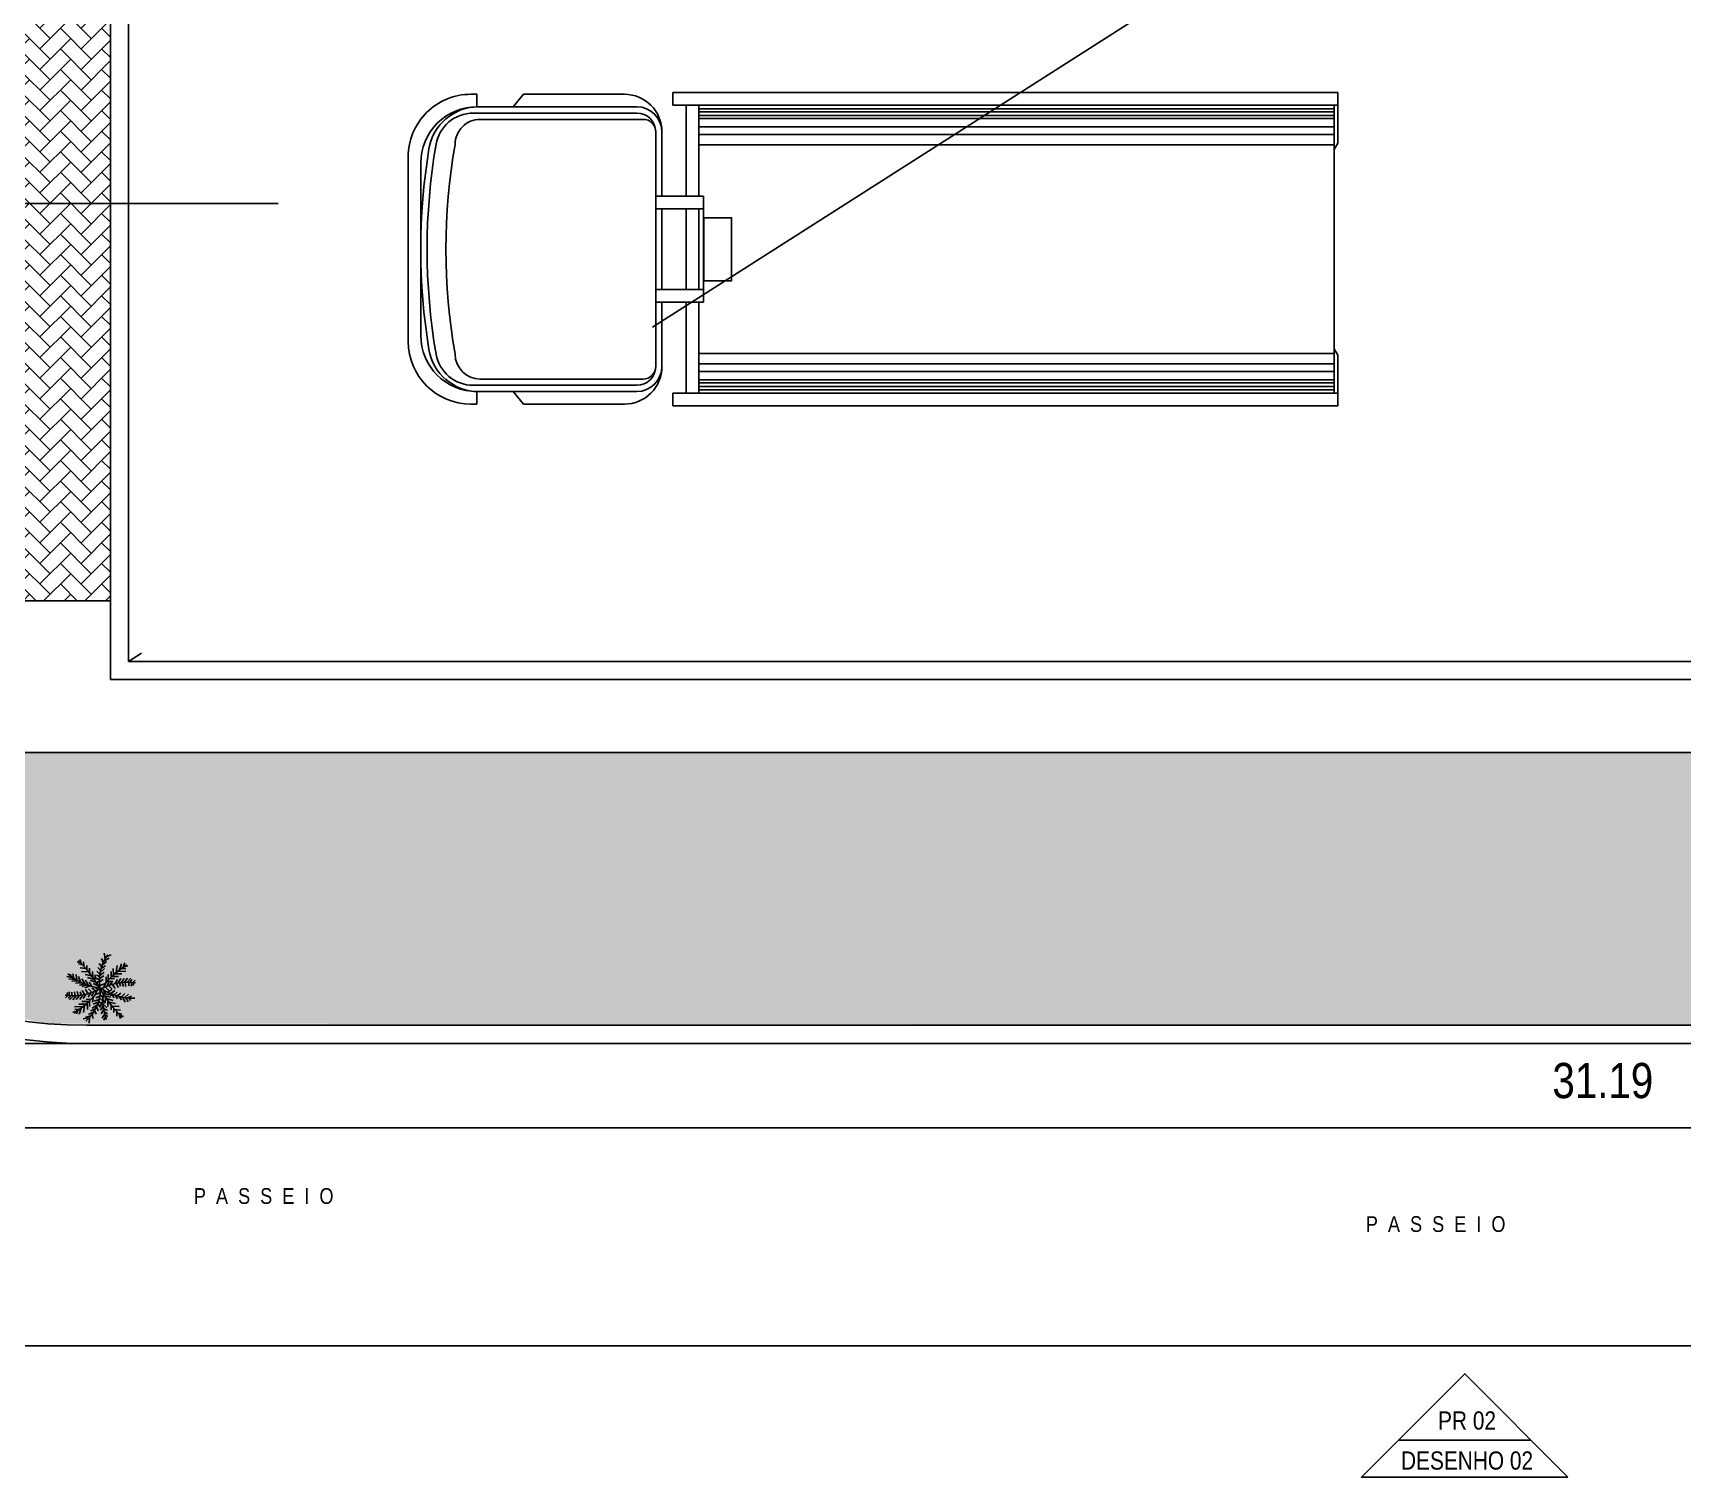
# Model space of a CAD drawing. Header units: millimetres. Extents: x 1170 to 1315, y 90 to 135.
# Drawn here: x 1281.25 to 1288.05, y 119.44 to 125.39 of the extents above; entities that cross this region are included whole.
import ezdxf
from ezdxf.enums import TextEntityAlignment as Align

# ---------------------------------------------------------------- set-up
doc = ezdxf.new("R2010")
doc.units = ezdxf.units.MM
doc.header["$LTSCALE"] = 20
doc.header["$MEASUREMENT"] = 0
doc.linetypes.add('CENTER', pattern=[2, 1.25, -0.25, 0.25, -0.25])
doc.linetypes.add('HIDDEN', pattern=[0.375, 0.25, -0.125])
doc.layers.get('0').update_dxf_attribs({"linetype": 'CONTINUOUS'})
doc.layers.get('DEFPOINTS').update_dxf_attribs({"linetype": 'CONTINUOUS'})
for name, color, linetype in [('COTA', 7, 'CONTINUOUS'), ('DIEN HOA', 111, 'CONTINUOUS'), ('E-hatch', 8, 'CONTINUOUS'), ('E-txt-g', 3, 'CONTINUOUS'), ('Indic_Corte_Vista', 2, 'CONTINUOUS'), ('J-Paredes', 7, 'CONTINUOUS'), ('LAYER7', 4, 'CONTINUOUS'), ('TEXTO', 2, 'CONTINUOUS')]:
    doc.layers.add(name, color=color, linetype=linetype)
for name, color, linetype, lineweight in [('E-Pen-C', 4, 'CONTINUOUS', 15), ('E-Pen-G', 3, 'CONTINUOUS', 30), ('E-Txt-W', 7, 'CONTINUOUS', 20)]:
    doc.layers.add(name, color=color, linetype=linetype, lineweight=lineweight)
doc.styles.add('ESC 1.100', font='ARIALN.TTF', dxfattribs={"height": 0.2})
doc.styles.add('F2', font='ARIALN.TTF')
doc.styles.add('REG60', font='romans.shx', dxfattribs={"width": 0.8, "height": 0.15})
doc.styles.add('REG80', font='romans.shx', dxfattribs={"width": 0.8, "height": 0.2})
doc.dimstyles.new('DIMENSION-1', dxfattribs={"dimtxt": 0.145, "dimasz": 0.07, "dimexe": 1, "dimexo": 0, "dimgap": 0.12, "dimtad": 1, "dimzin": 7, "dimdsep": 46, "dimtxsty": 'F2', "dimblk1": 'TRACO', "dimblk2": 'TRACO', "dimsah": 1, "dimcen": 1, "dimse1": 1, "dimse2": 1, "dimclrd": 4, "dimclre": 256, "dimclrt": 4, "dimadec": 8, "dimazin": 0, "dimtfac": 1, "dimtix": 1, "dimtmove": 2, "dimatfit": 3, "dimldrblk": 'TRACO', "dimfxl": 1, "dimtolj": 1, "dimtzin": 0, "dimarcsym": 0})

# ---------------------------------------------------------------- blocks, each defined once
blk = doc.blocks.new('TXT-AMB75')
at = {"layer": 'E-txt-g', "style": 'REG80', "width": 0.8, "flags": 8}
blk.add_attdef('TXT', text='', height=0.2, dxfattribs=at).set_placement((0.005, 0.296), align=Align.CENTER)
at = {"layer": 'E-Txt-W', "style": 'REG60', "width": 0.8, "flags": 8}
blk.add_attdef('TXT', text='', height=0.15, dxfattribs=at).set_placement((0.005, 0.027), align=Align.CENTER)
blk = doc.blocks.new('TRACO')
at = {"layer": 'E-Pen-C'}
for p, q in [((0, 1), (0, -1)), ((-1, 0), (1, 0))]:
    blk.add_line(p, q, dxfattribs=at)
at = {"layer": 'E-Pen-G'}
blk.add_line((-0.424, -0.424), (0.424, 0.424), dxfattribs=at)
blk = doc.blocks.new('*D471')
at = {"layer": 'COTA', "color": 4, "linetype": 'Continuous', "lineweight": -2}
blk.add_line((1279.9922, 120.8791), (1295.4479, 120.8791), dxfattribs=at)
at = {"layer": 'DEFPOINTS', "color": 0, "linetype": 'Continuous'}
for p in [(1279.9222, 121.2272), (1295.5179, 121.2272), (1295.5179, 120.8791)]:
    blk.add_point(p, dxfattribs=at)
at = {"layer": 'COTA', "color": 4, "linetype": 'Continuous', "lineweight": -2, "xscale": 0.07, "yscale": 0.07, "zscale": 0.07, "rotation": 180}
blk.add_blockref('TRACO', (1279.9222, 120.8791), dxfattribs=at)
at = {"layer": 'COTA', "color": 4, "linetype": 'Continuous', "lineweight": -2, "xscale": 0.07, "yscale": 0.07, "zscale": 0.07}
blk.add_blockref('TRACO', (1295.5179, 120.8791), dxfattribs=at)
at = {"layer": 'COTA', "color": 4, "linetype": 'Continuous', "insert": (1287.72, 121.0732), "char_height": 0.145, "attachment_point": 5, "style": 'F2'}
blk.add_mtext('\\A1;31.19', dxfattribs=at)
blk = doc.blocks.new('A$C43186C71')
at = {"layer": 'DIEN HOA', "color": 8}
for p, q in [((0, 1500), (3184.1, 1500)), ((0, 1500), (0, 1440)), ((0, 1440), (3184.1, 1440)), ((0, 1440), (0, 1257.6)), ((17.8, 1440), (17.8, 60)), ((3060, 1422.8), (17.8, 1422.8)), ((3060, 1440), (3060, 1003.1)), ((3120, 1440), (3120, 1003.1)), ((3184.1, 1500), (3184.1, 1440)), ((3356.1, 1431.8), (4114.6, 1431.8)), ((3416.1, 1491.8), (3899.1, 1491.8)), ((3899.1, 1491.8), (3948, 1431.8)), ((4122.7, 1431.8), (4122.7, 1491.8)), ((4122.7, 1491.8), (4150.7, 1491.8)), ((3060, 1408.1), (17.8, 1408.1)), ((3060, 1389.7), (17.8, 1389.7)), ((3060, 1375), (17.8, 1375)), ((3326.1, 1371.8), (4106.1, 1371.8)), ((3356.1, 1401.8), (4140, 1401.8)), ((3060, 1336.4), (17.8, 1336.4)), ((3060, 1299.7), (17.8, 1299.7)), ((3236.1, 1311.8), (3236.1, 1003.1)), ((3266.1, 1311.8), (3266.1, 188.2)), ((0, 1257.6), (17.8, 1227.6)), ((3060, 1250), (17.8, 1250)), ((4450.7, 1191.8), (4450.7, 308.2)), ((4390.7, 1161.8), (4390.7, 338.2)), ((3036.8, 943.1), (3036.8, 556.9)), ((3060, 943.1), (3060, 556.9)), ((3120, 943.1), (3120, 556.9)), ((3236.1, 943.1), (3236.1, 556.9)), ((3060, 496.9), (3060, 60)), ((3120, 496.9), (3120, 60)), ((3236.1, 496.9), (3236.1, 188.2)), ((0, 242.4), (17.8, 272.4)), ((0, 60), (0, 242.4)), ((3060, 250), (17.8, 250)), ((3060, 200.3), (17.8, 200.3)), ((3060, 163.6), (17.8, 163.6)), ((3060, 125), (17.8, 125)), ((3060, 110.3), (17.8, 110.3)), ((3060, 91.9), (17.8, 91.9)), ((3326.1, 128.2), (4106.1, 128.2)), ((3356.1, 98.2), (4140, 98.2)), ((0, 60), (3184.1, 60)), ((0, 60), (0, 0)), ((0, 60), (3184.1, 60)), ((3060, 77.2), (17.8, 77.2)), ((3184.1, 60), (3184.1, 0)), ((3356.1, 68.2), (4120.7, 68.2)), ((3416.1, 8.2), (3899.1, 8.2)), ((3899.1, 8.2), (3948, 68.2)), ((4122.7, 68.2), (4122.7, 8.2)), ((4122.7, 8.2), (4150.7, 8.2)), ((0, 0), (3184.1, 0)), ((0, 0), (3184.1, 0))]:
    blk.add_line(p, q, dxfattribs=at)
for points in [[(3036.8, 1003.1), (3266.1, 1003.1), (3266.1, 943.1), (3036.8, 943.1)], [(3035.6, 901.1), (2902.6, 901.1), (2902.6, 599.1), (3035.6, 599.1)], [(3036.8, 496.9), (3266.1, 496.9), (3266.1, 556.9), (3036.8, 556.9)]]:
    blk.add_lwpolyline(points, close=True, dxfattribs=at)
for centre, radius, start, end in [((3416.1, 1311.8), 180, 90, 180), ((3356.1, 1311.8), 120, 90, 180), ((4114.6, 1191.8), 240, 9.25058, 90), ((4120.7, 1161.8), 270, 0, 90), ((4150.7, 1191.8), 300, 0, 90), ((3356.1, 1311.8), 90, 90, 180), ((3326.1, 1311.8), 60, 90, 180), ((4106.1, 1251.8), 120, 0, 90), ((4140, 1221.8), 180, 9.77705, 90), ((1402.1, 750), 2868.3, 349.92451, 10.07549), ((1402.1, 750), 2958.3, 350.22295, 9.77705), ((1402.1, 750), 2988.3, 350.74942, 9.25058), ((4120.7, 338.2), 270, 270, 0), ((4106.1, 248.2), 120, 270, 0), ((4114.6, 308.2), 240, 270, 350.74942), ((4140, 278.2), 180, 270, 350.22295), ((4150.7, 308.2), 300, 270, 0), ((3356.1, 188.2), 120, 180, 270), ((3416.1, 188.2), 180, 180, 270), ((3326.1, 188.2), 60, 180, 270), ((3356.1, 188.2), 90, 180, 270)]:
    blk.add_arc(centre, radius, start, end, dxfattribs=at)

msp = doc.modelspace()

# ---------------------------------------------------------------- hatches: boundary and pattern name
at = {"layer": 'E-hatch'}
h = msp.add_hatch(dxfattribs=at)
h.set_pattern_fill('GRASS', color=250, scale=0.1, style=0)
h.paths.add_polyline_path([(1279.7532, 122.4272), (1292.6429, 122.4272), (1292.6429, 121.3022), (1281.3117, 121.3087), (1280.9141, 121.3841), (1280.5581, 121.5316), (1280.319, 121.6838), (1280.1098, 121.8645), (1279.9889, 121.9969), (1279.7859, 122.2936), (1279.7394, 122.3831)])
h.paths.add_polyline_path([(1293.1679, 123.0022), (1293.1679, 122.7272), (1293.0179, 122.7272), (1293.0179, 121.2772), (1293.6598, 121.2828), (1294.0841, 121.3625), (1294.3369, 121.4594), (1294.6175, 121.6192), (1294.8963, 121.8508), (1295.0687, 122.0483), (1295.1734, 122.2003), (1295.2986, 122.4364), (1295.3724, 122.6289), (1295.4298, 122.8484), (1295.4543, 123.0022)])
at = {"layer": 'J-Paredes'}
h = msp.add_hatch(dxfattribs=at)
h.set_pattern_fill('AR-HBONE', color=250, scale=0.015, style=0)
h.paths.add_polyline_path([(1281.5685, 125.5522), (1279.5257, 125.5522), (1278.5797, 125.5522), (1278.9149, 124.6904), (1278.9733, 124.6904), (1278.9185, 124.8226), (1279.0123, 124.6904), (1281.5685, 124.6904)])
h.paths.add_polyline_path([(1278.5529, 125.5522), (1278.5225, 125.5522), (1278.4526, 125.5246), (1278.7819, 124.6904), (1278.8881, 124.6904)])
h.paths.add_polyline_path([(1278.8881, 124.6904), (1278.7819, 124.6904), (1279.4284, 123.0522), (1281.5685, 123.0522), (1281.5685, 124.6904), (1278.9149, 124.6904), (1279.3774, 123.5011), (1279.3541, 123.492)])

# ---------------------------------------------------------------- linework, layer by layer
at = {"layer": 'COTA', "color": 8, "linetype": 'HIDDEN'}
for p, q in [((1288.0183, 126.8707), (1281.6435, 122.8022)), ((1281.4694, 121.2272), (1279.9222, 121.2272))]:
    msp.add_line(p, q, dxfattribs=at)
at = {"layer": 'COTA', "color": 2, "linetype": 'CENTER'}
msp.add_line((1275.7058, 124.6904), (1282.2598, 124.6904), dxfattribs=at)
at = {"layer": 'Indic_Corte_Vista', "color": 250}
for p, q in [((1281.5685, 123.0522), (1279.4301, 123.0522)), ((1279.7185, 122.4272), (1292.6429, 122.4272)), ((1280.9349, 119.9802), (1293.7679, 119.9802))]:
    msp.add_line(p, q, dxfattribs=at)
at = {"layer": 'Indic_Corte_Vista', "color": 2}
msp.add_line((1281.5685, 122.7272), (1293.0179, 122.7272), dxfattribs=at)
msp.add_lwpolyline([(1292.9429, 130.7957), (1281.6435, 130.7957), (1281.6435, 122.8022), (1292.9429, 122.8022), (1292.9429, 130.7957)], dxfattribs=at)
at = {"layer": 'J-Paredes', "color": 250}
for p, q in [((1281.4437, 121.5615), (1281.4308, 121.5643)), ((1281.4537, 121.5506), (1281.4373, 121.5549)), ((1281.4484, 121.5564), (1281.4432, 121.5738)), ((1281.4669, 121.5356), (1281.4434, 121.5395)), ((1281.4585, 121.5454), (1281.4578, 121.563)), ((1281.4714, 121.5303), (1281.4708, 121.548)), ((1281.4823, 121.5167), (1281.4818, 121.5381)), ((1281.5275, 121.5279), (1281.516, 121.5407)), ((1281.5318, 121.5429), (1281.5226, 121.5568)), ((1281.5295, 121.5355), (1281.5485, 121.5473)), ((1281.5391, 121.5614), (1281.5317, 121.5772)), ((1281.5342, 121.5498), (1281.553, 121.5647)), ((1281.5423, 121.568), (1281.5638, 121.5784)), ((1281.5471, 121.5767), (1281.5432, 121.5987)), ((1281.5524, 121.5851), (1281.5717, 121.5926)), ((1281.5806, 121.5093), (1281.5796, 121.5365)), ((1281.5916, 121.519), (1281.5965, 121.5479)), ((1281.6055, 121.5301), (1281.6135, 121.5558)), ((1281.6137, 121.5362), (1281.632, 121.5359)), ((1281.6211, 121.5414), (1281.6274, 121.5601)), ((1281.626, 121.5448), (1281.6396, 121.5473)), ((1281.4116, 121.4993), (1281.3882, 121.5038)), ((1281.4239, 121.4914), (1281.3976, 121.493)), ((1281.4055, 121.5035), (1281.4035, 121.5132)), ((1281.4347, 121.4852), (1281.4094, 121.4841)), ((1281.4178, 121.4952), (1281.4139, 121.5147)), ((1281.4501, 121.4775), (1281.4247, 121.4758)), ((1281.4304, 121.4876), (1281.4267, 121.5112)), ((1281.4458, 121.4795), (1281.4365, 121.5038)), ((1281.4781, 121.5221), (1281.4495, 121.5242)), ((1281.4643, 121.4714), (1281.4503, 121.4935)), ((1281.4716, 121.4686), (1281.4513, 121.462)), ((1281.4902, 121.5064), (1281.4641, 121.511)), ((1281.4767, 121.4668), (1281.4651, 121.4886)), ((1281.5018, 121.4903), (1281.4735, 121.4993)), ((1281.4916, 121.4621), (1281.4804, 121.4802)), ((1281.5092, 121.4795), (1281.4847, 121.486)), ((1281.496, 121.4986), (1281.4949, 121.5232)), ((1281.519, 121.4643), (1281.4975, 121.4744)), ((1281.5046, 121.4864), (1281.5061, 121.5098)), ((1281.5229, 121.4883), (1281.5076, 121.497)), ((1281.5235, 121.5026), (1281.5117, 121.5089)), ((1281.5246, 121.5125), (1281.5128, 121.5254)), ((1281.5141, 121.472), (1281.5165, 121.4846)), ((1281.523, 121.4948), (1281.5413, 121.5059)), ((1281.523, 121.4815), (1281.5381, 121.4906)), ((1281.5239, 121.5071), (1281.5433, 121.519)), ((1281.5242, 121.4663), (1281.5478, 121.4748)), ((1281.5255, 121.518), (1281.5444, 121.5355)), ((1281.5407, 121.4584), (1281.5481, 121.4755)), ((1281.5509, 121.4788), (1281.5508, 121.5018)), ((1281.5539, 121.4638), (1281.5635, 121.4815)), ((1281.5556, 121.4824), (1281.5763, 121.4836)), ((1281.5598, 121.488), (1281.5597, 121.5111)), ((1281.5647, 121.4938), (1281.5854, 121.495)), ((1281.5675, 121.4685), (1281.5772, 121.4858)), ((1281.5717, 121.5008), (1281.5716, 121.5239)), ((1281.5734, 121.5025), (1281.6024, 121.5029)), ((1281.576, 121.4709), (1281.5877, 121.4532)), ((1281.5863, 121.5144), (1281.6158, 121.5141)), ((1281.5867, 121.4736), (1281.5979, 121.4904)), ((1281.5915, 121.4746), (1281.6014, 121.4575)), ((1281.5975, 121.5239), (1281.6326, 121.5255)), ((1281.5987, 121.4759), (1281.6116, 121.4946)), ((1281.6056, 121.477), (1281.6098, 121.4631)), ((1281.6125, 121.4778), (1281.6255, 121.4954)), ((1281.6176, 121.4783), (1281.6221, 121.4621)), ((1281.6247, 121.4789), (1281.6394, 121.4962)), ((1281.6299, 121.4791), (1281.6325, 121.4626)), ((1281.6369, 121.4793), (1281.6533, 121.4969)), ((1281.6439, 121.4792), (1281.6446, 121.465)), ((1281.6489, 121.4791), (1281.6572, 121.4902)), ((1281.6562, 121.4787), (1281.6534, 121.4638)), ((1281.6611, 121.4782), (1281.6702, 121.4879)), ((1281.665, 121.4779), (1281.662, 121.466)), ((1281.3923, 121.425), (1281.3832, 121.4154)), ((1281.3884, 121.4254), (1281.3914, 121.4372)), ((1281.4045, 121.4242), (1281.3962, 121.4131)), ((1281.3972, 121.4246), (1281.4, 121.4395)), ((1281.4165, 121.424), (1281.4001, 121.4063)), ((1281.4096, 121.424), (1281.4088, 121.4382)), ((1281.4288, 121.4244), (1281.414, 121.4071)), ((1281.4235, 121.4241), (1281.4209, 121.4406)), ((1281.4409, 121.4254), (1281.4279, 121.4078)), ((1281.4358, 121.4249), (1281.4313, 121.4412)), ((1281.4547, 121.4273), (1281.4418, 121.4086)), ((1281.4478, 121.4263), (1281.4436, 121.4401)), ((1281.48, 121.4007), (1281.451, 121.4004)), ((1281.462, 121.4287), (1281.452, 121.4458)), ((1281.4668, 121.4297), (1281.4556, 121.4128)), ((1281.4834, 121.4646), (1281.4627, 121.4565)), ((1281.4774, 121.4323), (1281.4657, 121.45)), ((1281.4887, 121.4094), (1281.468, 121.4083)), ((1281.4859, 121.4348), (1281.4762, 121.4175)), ((1281.4932, 121.4372), (1281.4778, 121.4524)), ((1281.4817, 121.4024), (1281.4818, 121.3794)), ((1281.4995, 121.4394), (1281.49, 121.4217)), ((1281.5077, 121.4427), (1281.4915, 121.4567)), ((1281.4989, 121.4203), (1281.4948, 121.3975)), ((1281.5217, 121.4085), (1281.5015, 121.4014)), ((1281.5241, 121.4559), (1281.5036, 121.4591)), ((1281.5189, 121.4477), (1281.5036, 121.4591)), ((1281.5127, 121.4449), (1281.5053, 121.4278)), ((1281.5261, 121.4358), (1281.5056, 121.4285)), ((1281.5244, 121.4216), (1281.5077, 121.4157)), ((1281.5197, 121.401), (1281.5299, 121.3925)), ((1281.5231, 121.4149), (1281.5363, 121.4033)), ((1281.5252, 121.427), (1281.5409, 121.4158)), ((1281.5393, 121.4312), (1281.5369, 121.4186)), ((1281.5369, 121.4069), (1281.5474, 121.3938)), ((1281.5384, 121.4346), (1281.563, 121.4281)), ((1281.5385, 121.449), (1281.5472, 121.4348)), ((1281.5442, 121.4238), (1281.5687, 121.4173)), ((1281.5462, 121.4599), (1281.5624, 121.4459)), ((1281.5489, 121.4168), (1281.5473, 121.3934)), ((1281.5516, 121.4129), (1281.5799, 121.4039)), ((1281.5572, 121.4388), (1281.5749, 121.4497)), ((1281.5575, 121.4046), (1281.5585, 121.3801)), ((1281.5602, 121.4661), (1281.5756, 121.4508)), ((1281.5631, 121.4356), (1281.5718, 121.4215)), ((1281.5701, 121.4325), (1281.5866, 121.4452)), ((1281.5771, 121.4289), (1281.5825, 121.4155)), ((1281.5846, 121.427), (1281.5963, 121.438)), ((1281.5887, 121.4256), (1281.5974, 121.4114)), ((1281.5967, 121.4231), (1281.6115, 121.4346)), ((1281.6029, 121.4214), (1281.6147, 121.4066)), ((1281.6143, 121.4187), (1281.628, 121.4332)), ((1281.6189, 121.4178), (1281.6294, 121.3977)), ((1281.6275, 121.4164), (1281.6432, 121.4297)), ((1281.632, 121.4158), (1281.6417, 121.3989)), ((1281.6408, 121.4148), (1281.6558, 121.422)), ((1281.6463, 121.4144), (1281.651, 121.4047)), ((1281.4274, 121.3585), (1281.4138, 121.3559)), ((1281.4559, 121.3794), (1281.4208, 121.3778)), ((1281.4397, 121.367), (1281.4214, 121.3673)), ((1281.4351, 121.3668), (1281.429, 121.3489)), ((1281.4671, 121.3889), (1281.4377, 121.3892)), ((1281.4479, 121.3731), (1281.4399, 121.3474)), ((1281.4759, 121.3324), (1281.4563, 121.329)), ((1281.4618, 121.3843), (1281.457, 121.3553)), ((1281.4881, 121.3407), (1281.4651, 121.3348)), ((1281.4728, 121.394), (1281.4738, 121.3667)), ((1281.4998, 121.3569), (1281.4784, 121.346)), ((1281.4817, 121.3332), (1281.4812, 121.3108)), ((1281.5073, 121.37), (1281.4862, 121.3622)), ((1281.5147, 121.3864), (1281.4926, 121.373)), ((1281.4927, 121.3465), (1281.4967, 121.3296)), ((1281.5184, 121.3967), (1281.497, 121.3889)), ((1281.5035, 121.3632), (1281.5097, 121.3478)), ((1281.5107, 121.377), (1281.5194, 121.3622)), ((1281.5166, 121.3915), (1281.5256, 121.3765)), ((1281.5372, 121.3981), (1281.5252, 121.3772)), ((1281.5386, 121.3826), (1281.528, 121.3645)), ((1281.541, 121.367), (1281.5306, 121.3489)), ((1281.545, 121.3498), (1281.535, 121.3317)), ((1281.5377, 121.3911), (1281.5536, 121.3746)), ((1281.5401, 121.3719), (1281.556, 121.3625)), ((1281.5484, 121.3381), (1281.5407, 121.3233)), ((1281.543, 121.3578), (1281.5568, 121.3486)), ((1281.5464, 121.3445), (1281.5573, 121.3381)), ((1281.5632, 121.3968), (1281.5893, 121.3922)), ((1281.5711, 121.3865), (1281.5716, 121.3651)), ((1281.5754, 121.3811), (1281.604, 121.3791)), ((1281.582, 121.3729), (1281.5826, 121.3552)), ((1281.5865, 121.3676), (1281.61, 121.3637)), ((1281.5949, 121.3579), (1281.5956, 121.3402)), ((1281.5997, 121.3526), (1281.6161, 121.3483)), ((1281.605, 121.3468), (1281.6102, 121.3294)), ((1281.6098, 121.3418), (1281.6227, 121.3389))]:
    msp.add_line(p, q, dxfattribs=at)
for centre, radius, start, end in [((1281.0075, 121.1455), 0.6028, 30.52648, 44.61658), ((1281.697, 121.488), 0.1742, 142.88899, 192.05355), ((1281.8318, 121.2349), 0.372, 121.74335, 139.71201), ((1281.5656, 121.7264), 0.2744, 230.83381, 256.93811), ((1281.4189, 121.5986), 0.1331, 279.84348, 288.67646), ((1281.6389, 121.2379), 0.2413, 82.14557, 117.69746), ((1281.4145, 121.6653), 0.2413, 262.14557, 297.69746), ((1281.2216, 121.6683), 0.372, 301.74335, 319.71201), ((1281.3525, 121.45), 0.1742, 311.36915, 0.53371), ((1282.0459, 121.7578), 0.6028, 210.52648, 224.61658), ((1281.6624, 121.6508), 0.237, 236.14458, 271.79025), ((1281.7772, 121.4119), 0.2404, 178.39763, 201.01073)]:
    msp.add_arc(centre, radius, start, end, dxfattribs=at)
at = {"layer": 'LAYER7', "color": 2, "linetype": 'Continuous'}
msp.add_line((1281.5685, 130.8707), (1281.5685, 122.7272), dxfattribs=at)
at = {"layer": 'LAYER7', "color": 7, "linetype": 'Continuous'}
for p, q in [((1281.4693, 121.3022), (1292.9429, 121.3022)), ((1281.4693, 121.2272), (1293.0179, 121.2272))]:
    msp.add_line(p, q, dxfattribs=at)
for radius in [2, 1.925]:
    msp.add_arc((1281.4694, 123.2272), radius, 196.60073, 270, dxfattribs=at)
at = {"layer": 'TEXTO', "color": 8}
msp.add_line((1286.8773, 119.592), (1287.4239, 119.592), dxfattribs=at)
at = {"layer": 'TEXTO'}
msp.add_lwpolyline([(1287.5762, 119.4397), (1286.7251, 119.4397), (1287.1506, 119.8653), (1287.5762, 119.4397)], dxfattribs=at)

# ---------------------------------------------------------------- block references
ref = msp.add_blockref('TXT-AMB75', (1282.2175, 120.4629), dxfattribs=dict(xscale=0.3645, yscale=0.3645, zscale=0.3645))
ref.add_attrib('TXT', 'P  A  S  S  E  I  O', dxfattribs={"layer": 'E-txt-g', "color": 2, "height": 0.065, "style": 'F2'}).set_placement((1282.2003, 120.5657), align=Align.CENTER)
ref = msp.add_blockref('TXT-AMB75', (1287.0482, 120.3472), dxfattribs=dict(xscale=0.3645, yscale=0.3645, zscale=0.3645))
ref.add_attrib('TXT', 'P  A  S  S  E  I  O', dxfattribs={"layer": 'E-txt-g', "color": 2, "height": 0.065, "style": 'F2'}).set_placement((1287.031, 120.45), align=Align.CENTER)
at = {"layer": 'DIEN HOA', "xscale": 0.0008609804531222402, "yscale": 0.0008609804531222402, "zscale": 0.0008609804531222402, "rotation": 180}
msp.add_blockref('A$C43186C71', (1286.628, 125.1474), dxfattribs=at)

# ---------------------------------------------------------------- texts
at = {"layer": 'TEXTO', "char_height": 0.075, "attachment_point": 5, "style": 'ESC 1.100'}
for s, insert, width in [('PR 02', (1287.1604, 119.6722), 0.339073), ('DESENHO 02', (1287.1604, 119.5072), 0.723143)]:
    msp.add_mtext(s, dxfattribs=dict(at, insert=insert, width=width))

# ---------------------------------------------------------------- dimensions: what is measured, and where the dimension line sits
at = {"layer": 'COTA', "color": 7, "linetype": 'Continuous'}
dim = msp.add_linear_dim(base=(1295.5179, 120.8791), p1=(1279.9222, 121.2272), p2=(1295.5179, 121.2272), text='31.19', dimstyle='DIMENSION-1', override={"dimadec": 0, "dimfxl": 0.04}, dxfattribs=at)
dim.commit()
dim.dimension.update_dxf_attribs({"geometry": '*D471', "text_midpoint": (1287.72, 121.0732)})

doc.saveas('drawing.dxf')
